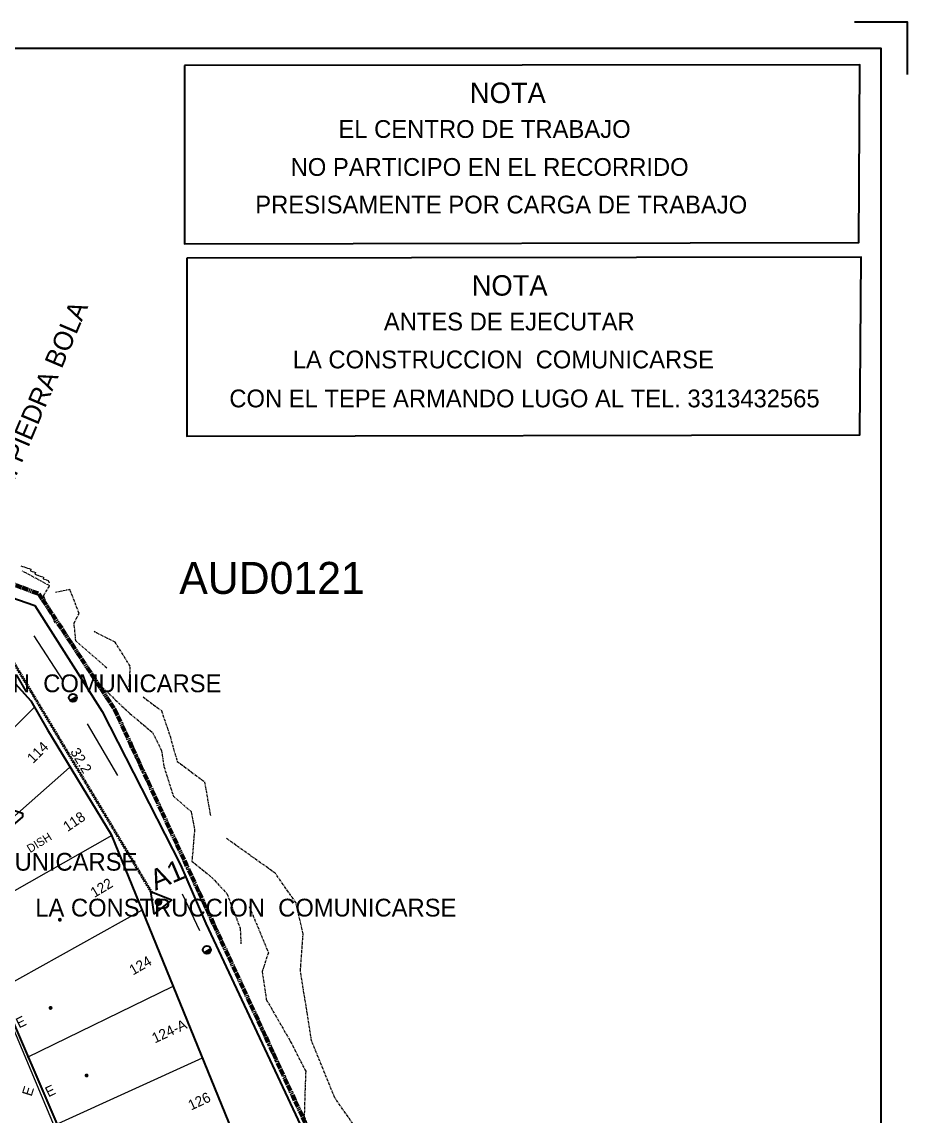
# Model space of a CAD drawing. Header units: millimetres. Extents: x 1234 to 13465, y -4218 to 5585.
# Drawn here: x 6013 to 7418, y 3851 to 5585 of the extents above; entities that cross this region are included whole.
import ezdxf

# ---------------------------------------------------------------- set-up
doc = ezdxf.new("R2010")
doc.units = ezdxf.units.MM
for name, pattern in [('TLSIGC_002', [0.8, 0.5, -0.3]), ('TLSIGC_004', [7, 4, -1, 1, -1]), ('TLSIGC_007', [28, 10, -1, 10, -1, 2, -1, 2, -1])]:
    doc.linetypes.add(name, pattern=pattern)
for name, color, linetype, lineweight in [('CABLE EXISTENTE AEREO SECUNDARIO', 82, 'TLSIGC_002', 40), ('CABLE PROYECTADO SUBTERRANEO  PRINCIPAL', 1, 'Continuous', 80), ('CLASIFICACION TIPO RESIDENCIAL C', 156, 'Continuous', 9), ('CLASIFICACION TIPO RESIDENCIAL E', 156, 'Continuous', 9), ('CLIENTES RESIDENCIALES D', 82, 'TLSIGC_004', 9), ('CLIENTES RESIDENCIALES E', 82, 'TLSIGC_004', 9), ('DATOS DE CARATULA', 160, 'Continuous', 5), ('DISTRITO', 42, 'TLSIGC_007', 60), ('LIMITE DE TERMINAL', 10, 'Continuous', 30), ('LINEAS DE ENERGIA DE BAJA TENSION', 102, 'TLSIGC_014', 20), ('LOTIFICACION 2003', 252, 'Continuous', 15), ('MARCOS CONSTRUCCION', 250, 'Continuous', 30), ('MEDIDAS ENTRE POSTES', 82, 'Continuous', 5), ('NOMBRE DE CALLES', 92, 'TLSIGC_017', 5), ('NUMEROS OFICIALES', 92, 'Continuous', 5), ('PLANIMETRIA 2003', 12, 'Continuous', 30), ('POSTE DE ENERGIA ELECTRICA', 82, 'Continuous', 30), ('POSTES EXISTENTES SECUNDARIOS', 82, 'Continuous', 30), ('RIOS', 161, 'TLSIGC_004', 20), ('TERMINAL EXISTENTE EN POSTE', 82, 'Continuous', 30)]:
    doc.layers.add(name, color=color, linetype=linetype, lineweight=lineweight)
doc.linetypes.add('TLSIGC_014', pattern='A,8,["\\\\\\",Standard,S=1,R=0,X=-1,Y=-0.5],1', length=9)
doc.linetypes.add('TLSIGC_017', pattern='A,0.5,["=",Standard,S=1.6,R=0,X=-0.2,Y=-0.8],0.5', length=1)

msp = doc.modelspace()

# ---------------------------------------------------------------- hatches: boundary and pattern name
at = {"layer": 'CLIENTES RESIDENCIALES D'}
h = msp.add_hatch(color=256, dxfattribs=at)
edge = h.paths.add_edge_path()
edge.add_arc((6058.9, 4022.2), 3.12, 0, 360)
h = msp.add_hatch(color=256, dxfattribs=at)
edge = h.paths.add_edge_path()
edge.add_arc((6116, 3915.1), 3.12, 0, 360)
at = {"layer": 'CLIENTES RESIDENCIALES E'}
h = msp.add_hatch(color=256, dxfattribs=at)
edge = h.paths.add_edge_path()
edge.add_arc((6073.6, 4162), 3.12, 0, 360)
at = {"layer": 'POSTE DE ENERGIA ELECTRICA'}
for points in [[(6099.8, 4517.1), (6100.2, 4516.3), (6100.4, 4515.5), (6100.6, 4514.9), (6100.6, 4514.1), (6100.6, 4513), (6100.4, 4512.3), (6100.1, 4511.5), (6099.8, 4510.8), (6099.3, 4510.2), (6099, 4509.7), (6098.4, 4509.2), (6097.7, 4508.7), (6097.3, 4508.4), (6096.6, 4508.1), (6095.7, 4507.8), (6094.7, 4507.7), (6093.9, 4507.7), (6093, 4507.8), (6092.2, 4508.1), (6091.7, 4508.3), (6091.1, 4508.6), (6090.3, 4509.1), (6089.7, 4509.7), (6089.2, 4510.3), (6088.9, 4510.8)], [(6312.4, 4117.4), (6312.8, 4116.7), (6313, 4115.8), (6313.2, 4115.2), (6313.2, 4114.4), (6313.2, 4113.3), (6313, 4112.6), (6312.8, 4111.9), (6312.4, 4111.2), (6312, 4110.5), (6311.6, 4110), (6311, 4109.5), (6310.4, 4109), (6309.9, 4108.7), (6309.2, 4108.4), (6308.3, 4108.1), (6307.3, 4108), (6306.5, 4108), (6305.7, 4108.1), (6304.8, 4108.4), (6304.3, 4108.6), (6303.7, 4108.9), (6302.9, 4109.4), (6302.3, 4110.1), (6301.8, 4110.6), (6301.5, 4111.1)]]:
    msp.add_hatch(color=256, dxfattribs=at).paths.add_polyline_path(points)
at = {"layer": 'POSTES EXISTENTES SECUNDARIOS'}
h = msp.add_hatch(color=256, dxfattribs=at)
edge = h.paths.add_edge_path()
edge.add_arc((6230, 4190), 6.18, 0, 360)

# ---------------------------------------------------------------- linework, layer by layer
at = {"layer": 'CABLE EXISTENTE AEREO SECUNDARIO'}
msp.add_line((5993.9, 4580.5), (6220.2, 4203.4), dxfattribs=at)
at = {"layer": 'DISTRITO'}
msp.add_lwpolyline([(4193.8, 3506.8), (4512.9, 4207.1), (4546.8, 4192.4), (4625.5, 4369.2), (4300.7, 4511), (4459.4, 4849.6), (4308.1, 4916.2), (4464.3, 5341.6), (4748.8, 5244.4), (5088.4, 5128.7), (5292.5, 5049.4), (5407.4, 4980.8), (5569.8, 4890), (5741.1, 4789.9), (6040.3, 4678.7), (6160.9, 4494.7), (6748.1, 3221.7)], dxfattribs=at)
at = {"layer": 'LIMITE DE TERMINAL'}
for points in [[(5680.1, 4600.8), (5752.3, 4763.5), (5983.5, 4677.6), (6033.8, 4660.2), (6140.7, 4492.1), (6265, 4249), (6305.1, 4155.8), (6516.3, 3707), (6422.2, 3656.8)], [(5424.8, 4061), (5631.9, 4612.6), (5826.5, 4565.8), (5799.2, 4401.9), (6014.1, 4331.1), (6014.1, 4325.3), (5904.3, 4230.5), (5980.7, 4051.9)], [(5980.5, 4048.8), (5982.8, 4039.4), (6161.5, 3622.7)]]:
    msp.add_lwpolyline(points, dxfattribs=at)
at = {"layer": 'LINEAS DE ENERGIA DE BAJA TENSION'}
for p, q in [((6032.4, 4612.1), (6078.1, 4541.3)), ((6116.9, 4472.7), (6164.9, 4390.4)), ((6267.7, 4203.1), (6295.2, 4144.9))]:
    msp.add_line(p, q, dxfattribs=at)
at = {"layer": 'LOTIFICACION 2003'}
for p, q in [((6032.9, 4498.3), (5895, 4361.6)), ((6089.1, 4403.1), (5898, 4235)), ((6156, 4295.4), (5930.2, 4167.6)), ((6155.1, 3619.9), (5896.2, 4235.6)), ((6202.9, 4176.5), (5976.9, 4050.8)), ((6252, 4055.4), (6021.5, 3943.5)), ((6299.4, 3942.4), (6070.2, 3838.3))]:
    msp.add_line(p, q, dxfattribs=at)
at = {"layer": 'MARCOS CONSTRUCCION'}
for points in [[(7334, 5585.3), (7417.5, 5585.3), (7417.5, 5501.8)], [(1359.5, 3245.7), (1359.5, 5543.6), (7375.7, 5543.6), (7375.7, 947.8), (1275.9, 947.8), (1275.9, 3245.7), (1443, 3245.7), (1443, 947.8), (1443, 1073.1), (3030.6, 1073.1), (3030.6, 947.8)], [(6271.1, 5516.4), (6271.5, 5233.5), (7340.7, 5235.5), (7342.7, 5517.5), (6271.1, 5516.4)], [(6274.8, 5211), (6275.1, 4928.6), (7342.5, 4930.6), (7344.5, 5212.2), (6274.8, 5211)]]:
    msp.add_lwpolyline(points, dxfattribs=at)
at = {"layer": 'PLANIMETRIA 2003'}
msp.add_lwpolyline([(5903.5, 4646), (6027.5, 4508.9), (6054.1, 4463.3), (6155.1, 4297.2), (6472.2, 3519.7)], dxfattribs=at)
at = {"layer": 'POSTE DE ENERGIA ELECTRICA'}
for centre in [(6094.3, 4513.9), (6306.9, 4114.3)]:
    msp.add_circle(centre, 6.3, dxfattribs=at)
at = {"layer": 'RIOS'}
for points in [[(6011.5, 4723.1), (6014.2, 4722.2), (6016.9, 4721.3), (6019.6, 4720.4), (6022.3, 4719.5), (6025, 4718.7), (6027.7, 4717.8), (6026.9, 4715.1), (6029.6, 4714.2), (6032.3, 4713.3), (6035, 4712.4), (6034.1, 4709.6), (6039.6, 4707.8), (6042.3, 4706.9), (6047.7, 4705.1), (6046.9, 4702.5), (6052.3, 4700.7), (6055, 4699.8), (6056.8, 4696.2)], [(6066.3, 4631.9), (6047.7, 4675.7), (6057.5, 4691.3), (6013.6, 4715.1)], [(6148.2, 4561), (6099, 4604), (6096.2, 4632.2), (6104.2, 4647.6), (6089.5, 4685.5), (6066.9, 4680.9)], [(6183.7, 4531.2), (6185.3, 4563.9), (6161.5, 4601.8), (6127.9, 4618.7), (6127.9, 4618.7)], [(6141.1, 4530.1), (6184.8, 4488.7), (6220.4, 4459), (6234.9, 4430.1), (6238.7, 4404.8), (6253.6, 4357.8), (6281.8, 4333.5), (6287.3, 4304.6), (6283, 4254.8), (6314.1, 4229.6), (6338.6, 4203.5), (6359.7, 4148.4), (6360.7, 4123.9)], [(6205.5, 4515.1), (6234.6, 4493.6), (6248.4, 4452.9), (6259.6, 4413.1), (6303.1, 4380.7), (6312.5, 4326.4)], [(6598.4, 3622.8), (6561.7, 3678.7), (6584, 3737.7), (6542.7, 3832.5), (6509.8, 3879.5), (6473, 3969.8), (6455.2, 4081.1), (6459.5, 4139.9), (6448.2, 4188.7), (6415.3, 4235.7), (6337.3, 4291.2)], [(6374.1, 4182.9), (6404.3, 4109.7), (6394.5, 4079.8), (6401.1, 4035.4), (6439.7, 3968.6), (6463.5, 3921.7), (6461.1, 3850.2), (6474, 3815.8), (6511.4, 3764.4), (6526.9, 3729.2), (6542, 3684.5), (6557.1, 3643.7), (6578.4, 3625.7), (6578.1, 3602.3)]]:
    msp.add_lwpolyline(points, dxfattribs=at)
at = {"layer": 'TERMINAL EXISTENTE EN POSTE'}
msp.add_lwpolyline([(6251.4, 4193.3), (6223.2, 4171.1), (6218, 4206.6), (6234.8, 4200), (6251.4, 4193.3)], dxfattribs=at)

# ---------------------------------------------------------------- texts
at = {"layer": 'CABLE PROYECTADO SUBTERRANEO  PRINCIPAL'}
for height, p in [(32.47, (6723.9, 5456.6)), (32.41, (6726.8, 5151.4))]:
    msp.add_text('NOTA ', height=height, dxfattribs=at).set_placement(p)
at = {"layer": 'CLASIFICACION TIPO RESIDENCIAL C'}
msp.add_text('DISH', height=13.19, rotation=32, dxfattribs=at).set_placement((6026.5, 4267.5))
at = {"layer": 'CLASIFICACION TIPO RESIDENCIAL E'}
for rotation, p in [(26, (6008.8, 3989.5)), (73, (6028.7, 3881.1)), (26, (6055.4, 3880.3))]:
    msp.add_text('E', height=16.2, rotation=rotation, dxfattribs=at).set_placement(p)
at = {"layer": 'DATOS DE CARATULA'}
for s, height, p in [('EL CENTRO DE TRABAJO ', 28.231, (6515.4, 5401.4)), ('NO PARTICIPO EN EL RECORRIDO ', 28.231, (6439.6, 5341.2)), ('PRESISAMENTE POR CARGA DE TRABAJO ', 28.231, (6383.5, 5281.6)), ('ANTES DE EJECUTAR', 28.183, (6587.5, 5096.2)), ('LA CONSTRUCCION  COMUNICARSE', 28.183, (6443, 5036.1)), ('CON EL TEPE ARMANDO LUGO AL TEL. 3313432565', 28.183, (6342.4, 4974.3)), ('LA CONSTRUCCION  COMUNICARSE', 28.183, (5661.9, 4522.7)), ('LA CONSTRUCCION  COMUNICARSE', 28.183, (5528.6, 4239.8)), ('LA CONSTRUCCION  COMUNICARSE', 28.183, (6034.6, 4167.1))]:
    msp.add_text(s, height=height, dxfattribs=at).set_placement(p)
at = {"layer": 'DISTRITO'}
msp.add_text('AUD0121', height=50.73, dxfattribs=at).set_placement((6263.1, 4678.5))
at = {"layer": 'MEDIDAS ENTRE POSTES'}
msp.add_text('32.2', height=16.24, rotation=301, dxfattribs=at).set_placement((6089.5, 4428.4))
at = {"layer": 'NOMBRE DE CALLES'}
msp.add_text('CLL. PIEDRA BOLA', height=30.441, rotation=67, dxfattribs=at).set_placement((5974.8, 4794.8))
at = {"layer": 'NUMEROS OFICIALES'}
for s, rotation, p in [('114', 45, (6031.3, 4408.8)), ('118', 34, (6085.7, 4300.9)), ('122', 31, (6128.3, 4196.4)), ('124', 30, (6189.6, 4073.5)), ('124-A', 25, (6224.3, 3965.8)), ('126', 25, (6281.7, 3859.4))]:
    msp.add_text(s, height=16.24, rotation=rotation, dxfattribs=at).set_placement(p)
at = {"layer": 'TERMINAL EXISTENTE EN POSTE'}
msp.add_text('A1', height=32.59, rotation=23, dxfattribs=at).set_placement((6225.2, 4207.9))

doc.saveas('drawing.dxf')
